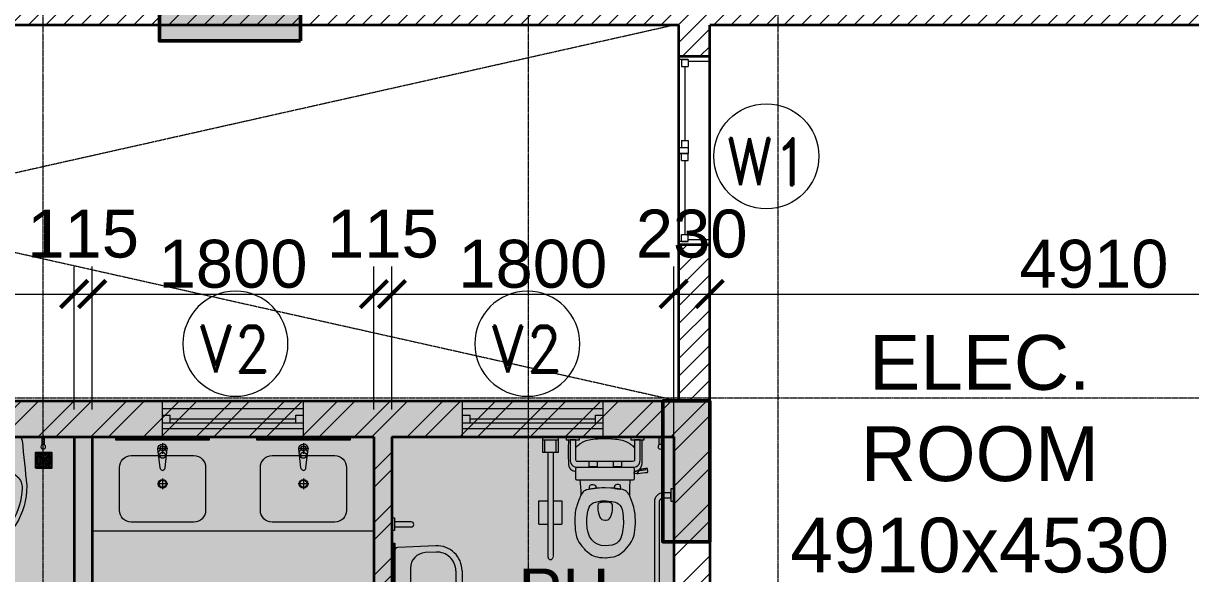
# Model space of a CAD drawing. Header units: millimetres. Extents: x 0 to 147381, y 0 to 170318.
# Drawn here: x 50550 to 58007, y 63914 to 67431 of the extents above; entities that cross this region are included whole.
import ezdxf
from ezdxf.enums import TextEntityAlignment as Align

# ---------------------------------------------------------------- set-up
doc = ezdxf.new("R2010")
doc.units = ezdxf.units.MM
for name, pattern in [('A3_001_TOILET_005$0$HIDDEN2', [4.7625, 3.175, -1.5875]), ('Center', [29.999999, 12, -6, 6, -6]), ('Grid Line', [22.225, 12.7, -3.175, 3.175, -3.175]), ('Hidden', [7.14375, 4.7625, -2.38125])]:
    doc.linetypes.add(name, pattern=pattern)
for name, color, linetype, lineweight, true_color in [('A-FIRE DOOR', 1, 'Continuous', 15, 0xf50000), ('ARCH RCC HATCH', 253, 'Center', 9, 0x9c9c9c), ('S-COLS_HATCH', 252, 'Continuous', 9, 0x8a8a8a)]:
    doc.layers.add(name, color=color, linetype=linetype, lineweight=lineweight, true_color=true_color)
for name, color, linetype, lineweight in [('A-GLAZ', 151, 'Continuous', 9), ('AR_CUTOUT', 200, 'Continuous', 9), ('AR_STR', 7, 'Continuous', 15), ('AR_WALL_HATCH', 23, 'Continuous', 5), ('Arch_Dim', 7, 'Continuous', 25), ('Arch_DW_No', 5, 'Continuous', 15), ('ARCH_WALL', 1, 'Continuous', 35), ('Arch_Window', 140, 'Continuous', 9), ('ele', 2, 'Continuous', 15), ('fixtures', 137, 'Continuous', 9), ('G-ANNO-TEXT', 231, 'Continuous', 25), ('S-GRID', 8, 'Continuous', 9), ('STR COL.', 1, 'Continuous', 50)]:
    doc.layers.add(name, color=color, linetype=linetype, lineweight=lineweight)
doc.styles.add('Arial_2', font='arial.ttf', dxfattribs={"height": 472.5})
doc.styles.add('DIM', font='arial.ttf')
doc.styles.add('DIM_100', font='romand.shx', dxfattribs={"width": 0.9})
doc.styles.add('SIZE', font='romans.shx', dxfattribs={"width": 0.75, "height": 200})
doc.dimstyles.new('DIM- 175', dxfattribs={"dimscale": 175, "dimtxt": 1.75, "dimasz": 1, "dimexe": 1, "dimexo": 1, "dimgap": 0.2, "dimtad": 1, "dimdec": 0, "dimrnd": 5, "dimzin": 0, "dimdsep": 46, "dimtxsty": 'DIM', "dimblk": 'ARCHTICK', "dimcen": 0, "dimdle": 1, "dimclrd": 3, "dimclre": 5, "dimclrt": 3, "dimadec": 0, "dimazin": 0, "dimtfac": 1, "dimtdec": 0, "dimtofl": 0, "dimtmove": 2, "dimatfit": 3, "dimfxl": 1, "dimtolj": 1, "dimtzin": 0, "dimlwd": 13, "dimlwe": 15, "dimarcsym": 0})

# ---------------------------------------------------------------- blocks, each defined once
blk = doc.blocks.new('A$C59E872DE')
at = {"layer": 'S-GRID', "linetype": 'Grid Line', "ltscale": 0.5}
for p, q in [((12980, 89720.3), (12980, -3251.5)), ((16080, 89720.3), (16080, -4357.6)), ((17675, 89720.3), (17675, -4357.6)), ((-6964.1, 20500), (94404.8, 20500))]:
    blk.add_line(p, q, dxfattribs=at)
blk = doc.blocks.new('A$C550D019D')
for p, q in [((-122.4, 448), (122.4, 448)), ((-122.4, 408), (122.4, 408)), ((-282.2, 280.6), (-270.9, 37.1)), ((-242.3, 282.4), (-239, 213.4)), ((239, 213.4), (242.3, 282.4)), ((270.9, 37.1), (282.2, 280.6)), ((-139.2, 118), (139.2, 118)), ((-250.9, 18), (250.9, 18))]:
    blk.add_line(p, q)
for points in [[(-25.3, 263), (25.3, 263)], [(0, 237.7), (0, 288.3)]]:
    blk.add_lwpolyline(points)
for points in [[(-300, 18), (300, 18), (300, 12), (-300, 12)], [(-300, 12), (300, 12), (300, 0), (-300, 0)]]:
    blk.add_lwpolyline(points, close=True)
blk.add_circle((0, 263), 25.3)
for centre, radius, start, end in [((-122.4, 288), 160, 90, 182.663), ((122.4, 288), 160, 357.337, 90), ((-122.4, 288), 120, 90, 182.663), ((122.4, 288), 120, 357.337, 90), ((-139.2, 218), 100, 182.663, 270), ((139.2, 218), 100, 270, 357.337), ((-250.9, 38), 20, 182.663, 270), ((250.9, 38), 20, 270, 357.337)]:
    blk.add_arc(centre, radius, start, end)
for points in [[(101.3, 201.3), (101.3, 201.3), (100.2, 220.4), (119.1, 233.5), (133.7, 233.5)], [(133.7, 233.5), (148.4, 233.5), (167.3, 220.4), (166.2, 201.3)], [(177, 249.3), (177, 249.3), (177, 255.6), (165.3, 255.6), (165.3, 249.3)], [(165.3, 249.3), (165.3, 249.3), (165.3, 249.3), (165.5, 125.2), (165.5, 125.2)], [(177, 81.3), (177, 81.3), (177, 81.3), (177, 249.3), (177, 249.3)], [(90.3, 85.9), (90.3, 85.9), (96.3, 109.7), (96.6, 123.4), (100, 158.8)], [(100, 158.8), (100, 158.8), (100, 158.8), (101.3, 201.3), (101.3, 201.3)], [(166.2, 201.3), (166.2, 201.3), (166.2, 201.3), (167.5, 158.8), (167.5, 158.8)], [(167.5, 158.8), (167.5, 158.8), (170.9, 123.4), (171.8, 109.7), (177.8, 85.9)], [(133.7, 38.9), (133.7, 38.9), (107.6, 39.3), (88.2, 58.3), (90.3, 85.9)], [(133.4, 124.4), (133.4, 124.4), (109.3, 124.4), (89.7, 104.5), (89.7, 80.4)], [(148.5, 116.7), (138.9, 120.7), (129.3, 120.7), (119.7, 116.7)], [(119.7, 116.7), (119.7, 116.7), (119.7, 116.7), (119.7, 97.5), (119.7, 97.5)], [(119.7, 97.5), (119.7, 97.5), (119.7, 97.5), (119.7, 80.2), (119.7, 80.2)], [(119.7, 80.2), (119.7, 80.2), (119.7, 72.1), (126.9, 66.1), (134.1, 66.1)], [(143.6, 123.2), (140.2, 124), (136.8, 124.4), (133.4, 124.4)], [(177.8, 85.9), (177.8, 85.9), (176.9, 56.3), (159.4, 38.6), (133.7, 38.9)], [(134.1, 66.1), (134.1, 66.1), (141.3, 66.1), (148.5, 72.1), (148.5, 80.2)], [(153.1, 119.7), (153.1, 119.7), (149.9, 121.1), (146.7, 122.3), (143.6, 123.2)], [(148.5, 80.2), (148.5, 80.2), (148.5, 80.2), (148.5, 116.7), (148.5, 116.7)], [(165.5, 125.2), (165.5, 125.2), (165.5, 118.8), (159.5, 115.7), (153.1, 119.7)], [(177, 80.4), (177, 80.4), (177, 80.7), (177, 81), (177, 81.3)]]:
    blk.add_open_spline(points, degree=3)
blk.add_open_spline([(89.7, 80.4), (89.7, 80.4), (89.7, 56.2), (109.3, 36.7), (133.4, 36.7), (133.4, 36.7), (157.5, 36.7), (177, 56.2), (177, 80.4)], degree=3, knots=[0.2, 0.2, 0.2, 0.2, 0.25, 0.3, 0.3, 0.3, 0.35, 0.4, 0.4, 0.4, 0.4])
blk = doc.blocks.new('A$C1970738E')
for points in [[(-39.6, 0), (39.6, 0), (39.6, -17.6), (-39.6, -17.6)], [(560.4, 0), (639.6, 0), (639.6, -17.6), (560.4, -17.6)]]:
    blk.add_lwpolyline(points, close=True)
blk.add_lwpolyline([(-17.8, -17.6), (15.2, -17.6), (15.2, -65.3, 0.414214), (40.2, -90.3), (557.2, -90.3, 0.414214), (582.2, -65.3), (582.2, -17.6), (615.2, -17.6), (615.2, -65.3, -0.414214), (557.2, -123.4), (40.2, -123.4, -0.414214), (-17.8, -65.3)], format="xyb", close=True)
blk = doc.blocks.new('df')
at = {"layer": 'fixtures'}
for p, q in [((221401.8, 2457.6), (221365.5, 2457.6)), ((221365.5, 2457.6), (221365.5, 2405.6)), ((221365.5, 2405.6), (221401.8, 2405.6)), ((221365.5, 2405.6), (221365.5, 2405.6)), ((221401.8, 2405.6), (221401.8, 2457.6)), ((221401.8, 2303), (221365.5, 2303)), ((221365.5, 2303), (221365.5, 2251)), ((221365.5, 2251), (221401.8, 2251)), ((221365.5, 2251), (221365.5, 2251)), ((221401.8, 2251), (221401.8, 2303))]:
    blk.add_line(p, q, dxfattribs=at)
for points in [[(221209.2, 2518), (221209.2, 2518), (221209.2, 2604.4), (221209.2, 2604.4)], [(221209.2, 2604.4), (221209.2, 2604.4), (221209.2, 2604.4), (221227, 2604.1), (221227, 2604.1)], [(221226.2, 2587.3), (221232.5, 2589.4), (221240, 2590), (221247.8, 2590.1)], [(221227, 2604.1), (221227, 2604.1), (221227.9, 2604.1), (221228.4, 2603.8), (221228.4, 2602.7)], [(221228.4, 2602.7), (221228.4, 2602.7), (221228.4, 2602.7), (221228.7, 2579.3), (221228.7, 2579.3)], [(221228.7, 2543.1), (221228.7, 2543.1), (221228.7, 2543.1), (221228.4, 2519.8), (221228.4, 2519.8)], [(221228.7, 2579.3), (221228.7, 2579.3), (221228.7, 2579.3), (221228.7, 2543.1), (221228.7, 2543.1)], [(221228.7, 2543.1), (221228.7, 2543.1), (221228.7, 2543.1), (221228.7, 2579), (221228.7, 2579)], [(221354.6, 2543.1), (221354.6, 2543.1), (221354.6, 2543.1), (221228.7, 2543.1), (221228.7, 2543.1)], [(221247.8, 2590.1), (221247.8, 2590.1), (221287.7, 2593), (221327.5, 2591.4), (221367.3, 2590.1)], [(221277, 2541.8), (221267.9, 2533.9), (221259.7, 2524.8), (221252.8, 2514.7)], [(221367.4, 2530.4), (221367.4, 2530.4), (221367.4, 2537.9), (221361.5, 2543.1), (221354.6, 2543.1)], [(221367.3, 2590.1), (221367.3, 2590.1), (221399.5, 2590.7), (221423.6, 2577), (221431.7, 2542.3)], [(221412.5, 2541.7), (221412.5, 2541.7), (221407, 2541.7), (221402.5, 2537.2), (221402.5, 2531.7)], [(221477.1, 2541.7), (221477.1, 2541.7), (221412.5, 2541.7), (221412.5, 2541.7)], [(221487.1, 2531.7), (221487.1, 2531.7), (221487.1, 2537.2), (221482.6, 2541.7), (221477.1, 2541.7)], [(221598.4, 2517.9), (221598.4, 2517.9), (221648.8, 2538.7), (221701.8, 2550.2), (221760.5, 2548.9)], [(221598.4, 2517.9), (221598.4, 2517.9), (221648.8, 2538.7), (221701.8, 2550.2), (221760.5, 2548.9)], [(221760.5, 2548.9), (221760.5, 2548.9), (221830.3, 2547.4), (221881.5, 2527.9), (221921.7, 2492.4)], [(221760.5, 2548.9), (221760.5, 2548.9), (221830.3, 2547.4), (221881.5, 2527.9), (221921.7, 2492.4)], [(221226.9, 2518.3), (221226.9, 2518.3), (221226.9, 2518.3), (221209.2, 2518), (221209.2, 2518)], [(221228.4, 2519.8), (221228.4, 2519.8), (221228.4, 2518.8), (221227.6, 2518.3), (221226.9, 2518.3)], [(221367.4, 2458.4), (221367.4, 2458.4), (221367.4, 2530.4), (221367.4, 2530.4)], [(221402.5, 2531.7), (221402.5, 2531.7), (221402.5, 2531.7), (221402.5, 2180.4), (221402.5, 2180.4)], [(221403.3, 2530.9), (221403.3, 2530.9), (221403.3, 2530.9), (221403.3, 2458.4), (221403.3, 2458.4)], [(221487.1, 2180.4), (221487.1, 2180.4), (221487.1, 2180.4), (221487.1, 2531.7), (221487.1, 2531.7)], [(221487.5, 2517.7), (221522.1, 2512.5), (221548.6, 2510.2), (221586.4, 2511.5)], [(221544.4, 2456.8), (221544.4, 2456.8), (221545.8, 2473.5), (221557, 2494), (221568.9, 2502.1)], [(221544.4, 2456.8), (221544.4, 2456.8), (221545.8, 2473.5), (221557, 2494), (221568.9, 2502.1)], [(221568.9, 2502.1), (221568.9, 2502.1), (221578.1, 2508.3), (221588, 2513.6), (221598.4, 2517.9)], [(221568.9, 2502.1), (221568.9, 2502.1), (221578.1, 2508.3), (221588, 2513.6), (221598.4, 2517.9)], [(221905.8, 2355.7), (221905.8, 2427), (221853.1, 2472.3), (221758.4, 2472.8)], [(221905.8, 2355.7), (221905.8, 2427), (221853.1, 2472.3), (221758.4, 2472.8)], [(221367.4, 2180.4), (221367.4, 2180.4), (221367.4, 2180.4), (221367.4, 2458.4), (221367.4, 2458.4)], [(221534, 2455.4), (221534, 2455.4), (221522.3, 2455.4), (221512.8, 2446.2), (221512.8, 2435)], [(221534, 2455.4), (221534, 2455.4), (221522.3, 2455.4), (221512.8, 2446.2), (221512.8, 2435)], [(221512.8, 2435), (221512.8, 2435), (221512.8, 2423.7), (221522.3, 2414.6), (221534, 2414.6)], [(221512.8, 2435), (221512.8, 2435), (221512.8, 2423.7), (221522.3, 2414.6), (221534, 2414.6)], [(221543.6, 2453.1), (221540.6, 2454.6), (221537.3, 2455.4), (221534, 2455.4)], [(221543.6, 2453.1), (221540.6, 2454.6), (221537.3, 2455.4), (221534, 2455.4)], [(221534, 2414.6), (221534, 2414.6), (221535.6, 2414.6), (221537.2, 2414.8), (221538.7, 2415.1)], [(221534, 2414.6), (221534, 2414.6), (221535.6, 2414.6), (221537.2, 2414.8), (221538.7, 2415.1)], [(221535.7, 2355.7), (221535.7, 2418.9), (221542.1, 2431), (221544.4, 2456.8)], [(221535.7, 2355.7), (221535.7, 2418.9), (221542.1, 2431), (221544.4, 2456.8)], [(221538.7, 2415.1), (221538.7, 2415.1), (221538.7, 2415.1), (221543.6, 2453.1), (221543.6, 2453.1)], [(221626, 2355.3), (221626, 2365.9), (221627.1, 2376.6), (221629.3, 2386.7)], [(221629.3, 2386.7), (221629.3, 2386.7), (221631.3, 2396.2), (221639.4, 2400.7), (221647.5, 2401.5)], [(221647.5, 2401.5), (221647.5, 2401.5), (221669.2, 2403.5), (221690, 2400.6), (221709.4, 2394.2)], [(221544.4, 2254.6), (221544.4, 2254.6), (221542.1, 2280.4), (221535.7, 2292.5), (221535.7, 2355.7)], [(221544.4, 2254.6), (221544.4, 2254.6), (221542.1, 2280.4), (221535.7, 2292.5), (221535.7, 2355.7)], [(221629.3, 2323.8), (221629.3, 2323.8), (221627.1, 2334), (221626, 2344.7), (221626, 2355.3)], [(221647.5, 2309.1), (221647.5, 2309.1), (221639.4, 2309.9), (221631.3, 2314.4), (221629.3, 2323.8)], [(221709.4, 2316.4), (221709.4, 2316.4), (221690, 2310), (221669.2, 2307.1), (221647.5, 2309.1)], [(221758.4, 2238.6), (221758.4, 2238.6), (221853.1, 2239.1), (221905.8, 2284.3), (221905.8, 2355.7)], [(221758.4, 2238.6), (221758.4, 2238.6), (221853.1, 2239.1), (221905.8, 2284.3), (221905.8, 2355.7)], [(221512.8, 2276.4), (221512.8, 2276.4), (221512.8, 2287.6), (221522.3, 2296.8), (221534, 2296.8)], [(221512.8, 2276.4), (221512.8, 2276.4), (221512.8, 2287.6), (221522.3, 2296.8), (221534, 2296.8)], [(221534, 2256), (221534, 2256), (221522.3, 2256), (221512.8, 2265.1), (221512.8, 2276.4)], [(221534, 2256), (221534, 2256), (221522.3, 2256), (221512.8, 2265.1), (221512.8, 2276.4)], [(221534, 2296.8), (221534, 2296.8), (221535.6, 2296.8), (221537.2, 2296.6), (221538.7, 2296.2)], [(221534, 2296.8), (221534, 2296.8), (221535.6, 2296.8), (221537.2, 2296.6), (221538.7, 2296.2)], [(221543.6, 2258.3), (221540.6, 2256.8), (221537.3, 2256), (221534, 2256)], [(221543.6, 2258.3), (221540.6, 2256.8), (221537.3, 2256), (221534, 2256)], [(221538.7, 2296.2), (221538.7, 2296.2), (221538.7, 2296.2), (221543.6, 2258.3), (221543.6, 2258.3)], [(221568.9, 2209.3), (221568.9, 2209.3), (221557, 2217.4), (221545.8, 2237.9), (221544.4, 2254.6)], [(221568.9, 2209.3), (221568.9, 2209.3), (221557, 2217.4), (221545.8, 2237.9), (221544.4, 2254.6)], [(221209.2, 2105.8), (221209.2, 2105.8), (221209.2, 2192.3), (221209.2, 2192.3)], [(221209.2, 2192.3), (221209.2, 2192.3), (221209.2, 2192.3), (221227, 2192), (221227, 2192)], [(221227, 2192), (221227, 2192), (221227.9, 2191.9), (221228.4, 2191.6), (221228.4, 2190.5)], [(221228.4, 2190.5), (221228.4, 2190.5), (221228.4, 2190.5), (221228.7, 2167.1), (221228.7, 2167.1)], [(221228.7, 2131.8), (221228.7, 2131.8), (221228.7, 2131.8), (221228.7, 2167.6), (221228.7, 2167.6)], [(221228.7, 2167.1), (221228.7, 2167.1), (221228.7, 2167.1), (221228.7, 2131), (221228.7, 2131)], [(221252.8, 2198.4), (221252.8, 2198.4), (221260.1, 2186.5), (221268.8, 2176.3), (221278.6, 2167.8)], [(221432.5, 2170.4), (221425.3, 2133), (221400.6, 2118.3), (221367.3, 2118.9)], [(221402.5, 2180.4), (221402.5, 2180.4), (221402.5, 2174.9), (221407, 2170.4), (221412.5, 2170.4)], [(221412.5, 2170.4), (221412.5, 2170.4), (221412.5, 2170.4), (221477.1, 2170.4), (221477.1, 2170.4)], [(221417.3, 2137.4), (221417.3, 2137.4), (221424.7, 2144.4), (221428.8, 2155.6), (221431.5, 2168.4)], [(221439, 2173.5), (221439, 2173.5), (221443.3, 2153.2), (221443.3, 2153.2)], [(221477.1, 2170.4), (221477.1, 2170.4), (221482.6, 2170.4), (221487.1, 2174.9), (221487.1, 2180.4)], [(221591, 2196.8), (221551.8, 2200), (221529.4, 2198), (221487.2, 2194.7)], [(221598.4, 2193.5), (221598.4, 2193.5), (221588, 2197.7), (221578.1, 2203), (221568.9, 2209.3)], [(221598.4, 2193.5), (221598.4, 2193.5), (221588, 2197.7), (221578.1, 2203), (221568.9, 2209.3)], [(221760.5, 2162.4), (221760.5, 2162.4), (221701.8, 2161.1), (221648.8, 2172.7), (221598.4, 2193.5)], [(221760.5, 2162.4), (221760.5, 2162.4), (221701.8, 2161.1), (221648.8, 2172.7), (221598.4, 2193.5)], [(221921.7, 2219), (221921.7, 2219), (221881.5, 2183.5), (221830.3, 2164), (221760.5, 2162.4)], [(221921.7, 2219), (221921.7, 2219), (221881.5, 2183.5), (221830.3, 2164), (221760.5, 2162.4)], [(221226.9, 2106.1), (221226.9, 2106.1), (221226.9, 2106.1), (221209.2, 2105.8), (221209.2, 2105.8)], [(221247.8, 2118.9), (221247.8, 2118.9), (221240, 2119), (221232.6, 2119.4), (221226.5, 2121.1)], [(221228.4, 2107.7), (221228.4, 2107.7), (221228.4, 2106.7), (221227.6, 2106.1), (221226.9, 2106.1)], [(221228.7, 2131), (221228.7, 2131), (221228.7, 2131), (221228.4, 2107.7), (221228.4, 2107.7)], [(221354.1, 2131.8), (221354.1, 2131.8), (221354.1, 2131.8), (221228.7, 2131.8), (221228.7, 2131.8)], [(221367.3, 2118.9), (221367.3, 2118.9), (221327.5, 2119), (221287.7, 2117.5), (221247.8, 2118.9)], [(221410.9, 2084.9), (221410.9, 2084.9), (221410.9, 2084.9), (221417.3, 2137.4), (221417.3, 2137.4)], [(221423, 2128.5), (221423, 2128.5), (221423, 2128.5), (221418.2, 2093.7), (221418.2, 2093.7)], [(221441.7, 2148.2), (221430.9, 2145.2), (221424.5, 2138.7), (221423, 2128.5)], [(221444, 2147.2), (221444, 2147.2), (221444, 2147.2), (221435.8, 2082.3), (221435.8, 2082.3)], [(221443.3, 2153.2), (221443.3, 2153.2), (221443.3, 2153.2), (221444, 2147.2), (221444, 2147.2)], [(221435.8, 2082.3), (221435.8, 2082.3), (221435.8, 2082.3), (221410.9, 2084.9), (221410.9, 2084.9)]]:
    blk.add_open_spline(points, degree=3, dxfattribs=at)
for points, knots in [([(221228.7, 2579), (221228.7, 2579), (221228.7, 2579), (221354.1, 2579), (221354.1, 2579), (221354.1, 2579), (221381.7, 2579), (221403.3, 2558.3), (221403.3, 2530.9)], [0.2857143, 0.2857143, 0.2857143, 0.2857143, 0.3214286, 0.3571429, 0.3571429, 0.3571429, 0.3928571, 0.4285714, 0.4285714, 0.4285714, 0.4285714]), ([(221252.8, 2514.7), (221252.8, 2514.7), (221229.1, 2480.5), (221220.6, 2427.6), (221220.6, 2356.5), (221220.6, 2356.5), (221220.6, 2285.4), (221230.9, 2233.7), (221252.8, 2198.4)], [0.25, 0.25, 0.25, 0.25, 0.375, 0.5, 0.5, 0.5, 0.625, 0.75, 0.75, 0.75, 0.75]), ([(221758.4, 2472.8), (221758.4, 2472.8), (221654.4, 2473.4), (221618.3, 2427), (221618.3, 2355.7), (221618.3, 2355.7), (221618.3, 2284.3), (221654.4, 2237.9), (221758.4, 2238.6)], [0.25, 0.25, 0.25, 0.25, 0.375, 0.5, 0.5, 0.5, 0.625, 0.75, 0.75, 0.75, 0.75]), ([(221758.4, 2472.8), (221758.4, 2472.8), (221654.4, 2473.4), (221618.3, 2427), (221618.3, 2355.7), (221618.3, 2355.7), (221618.3, 2284.3), (221654.4, 2237.9), (221758.4, 2238.6)], [0.25, 0.25, 0.25, 0.25, 0.375, 0.5, 0.5, 0.5, 0.625, 0.75, 0.75, 0.75, 0.75]), ([(221921.7, 2492.4), (221921.7, 2492.4), (221957, 2461.2), (221981.7, 2410), (221981.7, 2355.7), (221981.7, 2355.7), (221981.7, 2301.3), (221957, 2250.2), (221921.7, 2219)], [0.4166667, 0.4166667, 0.4166667, 0.4166667, 0.4583333, 0.5, 0.5, 0.5, 0.5416667, 0.5833333, 0.5833333, 0.5833333, 0.5833333]), ([(221921.7, 2492.4), (221921.7, 2492.4), (221957, 2461.2), (221981.7, 2410), (221981.7, 2355.7), (221981.7, 2355.7), (221981.7, 2301.3), (221957, 2250.2), (221921.7, 2219)], [0.4166667, 0.4166667, 0.4166667, 0.4166667, 0.4583333, 0.5, 0.5, 0.5, 0.5416667, 0.5833333, 0.5833333, 0.5833333, 0.5833333]), ([(221403.3, 2458.4), (221403.3, 2458.4), (221403.3, 2458.4), (221403.3, 2179.9), (221403.3, 2179.9), (221403.3, 2179.9), (221403.3, 2152.4), (221381.6, 2131.8), (221354.1, 2131.8)], [0.5, 0.5, 0.5, 0.5, 0.5357143, 0.5714286, 0.5714286, 0.5714286, 0.6071429, 0.6428571, 0.6428571, 0.6428571, 0.6428571]), ([(221709.4, 2394.2), (221709.4, 2394.2), (221730.6, 2387.2), (221741.3, 2374), (221741.3, 2355.3), (221741.3, 2355.3), (221741.3, 2336.6), (221730.6, 2323.4), (221709.4, 2316.4)], [0.375, 0.375, 0.375, 0.375, 0.4375, 0.5, 0.5, 0.5, 0.5625, 0.625, 0.625, 0.625, 0.625]), ([(221228.7, 2167.6), (221228.7, 2167.6), (221228.7, 2167.6), (221354.6, 2167.6), (221354.6, 2167.6), (221354.6, 2167.6), (221361.5, 2167.6), (221367.4, 2172.9), (221367.4, 2180.4)], [0.7857143, 0.7857143, 0.7857143, 0.7857143, 0.8214286, 0.8571429, 0.8571429, 0.8571429, 0.8928571, 0.9285714, 0.9285714, 0.9285714, 0.9285714])]:
    blk.add_open_spline(points, degree=3, knots=knots, dxfattribs=at)
blk = doc.blocks.new('A3_001_TOILET_005$0$Swing bar')
at = {"linetype": 'A3_001_TOILET_005$0$HIDDEN2'}
for p, q in [((-558.9, 75), (-408.9, 75)), ((-558.9, 75), (-558.9, 16.5)), ((-408.9, 75), (-408.9, 16.5)), ((-100.4, 16.5), (-767.4, 16.5)), ((-100.4, -16.5), (-767.4, -16.5)), ((-558.9, -16.5), (-558.9, -75)), ((-408.9, -16.5), (-408.9, -75)), ((-558.9, -75), (-408.9, -75))]:
    blk.add_line(p, q, dxfattribs=at)
for p, q in [((-100.4, 49.5), (0, 49.5)), ((-100.4, -49.5), (-100.4, 49.5)), ((-100.4, 35.3), (-20.1, 35.3)), ((-20.1, 49.5), (-20.1, -49.5)), ((-20.1, 35.3), (-20.1, -34.3)), ((0, 49.5), (0, -49.5)), ((-20.1, -34.3), (-100.4, -34.3)), ((0, -49.5), (-100.4, -49.5))]:
    blk.add_line(p, q)
blk.add_arc((-767.4, 0), 16.5, 90, 270, dxfattribs=at)
blk = doc.blocks.new('A$C4E2A6B7F')
for p, q in [((-7.5, 0), (7.5, 0)), ((7.5, -50.6), (7.5, 0)), ((-7.5, -50.6), (-7.5, 0))]:
    blk.add_line(p, q)
blk.add_circle((0, -63.6), 15)
blk = doc.blocks.new('A$C714560F3')
at = {"layer": 'fixtures', "elevation": 0}
blk.add_lwpolyline([(-123.4, 15.2), (-17.6, 15.2), (-17.6, -17.8), (-123.4, -17.8, -1)], format="xyb", close=True, dxfattribs=at)
at = {"layer": 'fixtures'}
blk.add_lwpolyline([(0, 39.6), (-17.6, 39.6), (-17.6, -39.6), (0, -39.6)], close=True, dxfattribs=at)
blk = doc.blocks.new('WC-WH')
h = blk.add_hatch()
h.set_pattern_fill('HONEY', color=256, scale=50, angle=180, style=0)
h.set_pattern_definition([(180, (-75, -75), (-9.375, -5.41266), [6.25, -12.5]), (300, (-75, -75), (9.375, -5.41266), [6.25, -12.5]), (240, (-75, -75), (-3e-15, -10.82532), [-12.5, 6.25])])
h.paths.add_polyline_path([(106.7, -303, 1), (193.3, -303, 1)])
for p, q in [((19, 352), (76.2, 352)), ((57.1, 342.4), (19, 342.4)), ((57.1, 332.9), (57.1, 342.4)), ((76.2, 332.9), (57.1, 332.9)), ((76.2, 352), (76.2, 332.9)), ((57.1, 228.1), (19, 228.1)), ((57.1, 237.7), (57.1, 228.1)), ((76.2, 237.7), (57.1, 237.7)), ((76.2, 218.6), (76.2, 237.7)), ((19, 218.6), (76.2, 218.6)), ((50.6, -292.5), (0, -292.5)), ((0, -307.5), (0, -292.5)), ((50.6, -307.5), (0, -307.5))]:
    blk.add_line(p, q)
at = {"lineweight": 25}
for p, q in [((200, -353), (100, -253)), ((100, -353), (200, -253))]:
    blk.add_line(p, q, dxfattribs=at)
for points in [[(19, 209.1), (0, 209.1), (0, 361.5), (19, 361.5)], [(97, 237.7), (97, 332.9), (36.4, 332.9), (36.4, 237.7)]]:
    blk.add_lwpolyline(points, close=True)
for points in [[(315, 195), (22.4, 164.8, 0.384412), (0, 139.9), (0, -140, 0.383904), (22.4, -164.9, 0.001434), (313.7, -194.9, 0.140641), (560.2, -125.2, 0.259738), (630, 0, 0.259738), (560.2, 125.2, 0.139471)], [(225, 64.9), (225, -64.9, 0.422961), (328, -164.8, 0.13189), (544.4, -99.7, 0.259738), (600, 0, 0.259738), (544.4, 99.7, 0.13189), (328, 164.8, 0.422961)]]:
    blk.add_lwpolyline(points, format="xyb", close=True)
blk.add_lwpolyline([(200, -253), (100, -253), (100, -353), (200, -353)], close=True, dxfattribs=at)
for centre, radius in [((63.6, -300), 15), ((150, -303), 50), ((150, -303), 43.3)]:
    blk.add_circle(centre, radius)
blk.add_arc((316.2, -170), 25, 264.2811, 270.16002)
blk = doc.blocks.new('A$C1EE8668A')
at = {"ltscale": 0.09}
h = blk.add_hatch(dxfattribs=at)
h.set_pattern_fill('ANSI31', color=9, scale=25, angle=315, style=0)
h.set_pattern_definition([(360, (68527.483, 50312.197), (1e-15, 3.125), [])])
h.paths.add_polyline_path([(300, -20), (300, 0), (-300, 0), (-300, -20)])
at = {"linetype": 'Continuous'}
for p, q in [((0, 246.5), (0, 313.5)), ((-33.5, 280), (33.5, 280)), ((0, 20.9), (0, 88)), ((-33.5, 54.4), (33.5, 54.4))]:
    blk.add_line(p, q, dxfattribs=at)
blk.add_lwpolyline([(-200, 525), (200, 525, -0.414214), (275, 450), (275, 175, -0.414214), (200, 100), (-200, 100, -0.414214), (-275, 175), (-275, 450, -0.414214)], format="xyb", close=True, dxfattribs=at)
for points in [[(0, 194.4, 0.344513), (-16, 178.4), (-30.2, 55.7, 0.413837), (0, 26.2, 174.780094)], [(0, 194.4, -0.344513), (16, 178.4), (30.2, 55.7, -0.413837), (0, 26.2, -174.780094)]]:
    blk.add_lwpolyline(points, format="xyb", dxfattribs=at)
blk.add_lwpolyline([(300, -20), (300, 0), (-300, 0), (-300, -20)], close=True, dxfattribs=at)
for centre, radius in [((0, 280), 28), ((0, 280), 22.5), ((0, 98.2), 19), ((0, 54.4), 16.8)]:
    blk.add_circle(centre, radius, dxfattribs=at)
for centre, start, end in [((-0.3, 83.1), 184.25707, 270.7253), ((0.3, 83.1), 269.2747, 355.74293)]:
    blk.add_arc(centre, 27, start, end, dxfattribs=at)
blk = doc.blocks.new('A$C4D5E1DB4')
at = {"layer": 'AR_WALL_HATCH', "ltscale": 500}
h = blk.add_hatch(dxfattribs=at)
h.set_pattern_fill('ANSI31', color=256, scale=25)
h.paths.add_polyline_path([(-5750, 1390), (-5750, 1690), (-4950, 1690), (-4950, 1390), (-5750, 1390)], flags=16)
h.paths.add_polyline_path([(-9960, -210.5), (-10160, -210.5), (-10160, -1210), (-9960, -1210)])
h.paths.add_polyline_path([(-10160, 989.5), (-9960, 989.5), (-9960, 1190), (-5050, 1190), (-5050, -1810.5), (-6077.6, -1810.5), (-6077.6, -2010.5), (-4850, -2010.5), (-4850, 1390), (-4950, 1390), (-4950, 1690), (-5750, 1690), (-5750, 1390), (-5820, 1390), (-5820, 2590), (-4850, 2590), (-4850, 2790), (-5820, 2790), (-5820, 3990), (-4850, 3990), (-4850, 4190), (-5681.5, 4190), (-6050, 4190), (-6050, 1390), (-22030.5, 1390), (-22030.5, 1190), (-10160, 1190)])
h = blk.add_hatch(dxfattribs=at)
h.set_pattern_fill('ANSI32', color=256, scale=25)
h.paths.add_polyline_path([(-20850.5, -2427), (-20850.5, -1440), (-16250, -1440), (-16250, -4440.5), (-13220, -4440.5), (-13220, -4210.5), (-16020, -4210.5), (-16020, -1440), (-12105, -1440), (-12105, -4240.5), (-12220, -4240.5), (-12220, -4440.5), (-11905, -4440.5), (-11905, -4301.7), (-11390, -4301.7), (-11390, -4101.7), (-11990, -4101.7), (-11990, -1440), (-10190, -1440), (-10190, -4440.5), (-9960, -4440.5), (-9960, -3540.5), (-5080, -3540.5), (-5080, -4440.5), (-4850, -4440.5), (-4850, -3310.5), (-9960, -3310.5), (-9960, -1210), (-21080.5, -1210), (-21080.5, -2427)])
at = {"layer": 'A-GLAZ'}
for p, q in [((-13455, -1440.7), (-13455, -1210)), ((-12555, -1261.4), (-13455, -1261.4)), ((-12555, -1440.7), (-12555, -1210)), ((-11540, -1440.7), (-11540, -1210)), ((-10640, -1261.4), (-11540, -1261.4)), ((-10640, -1440.7), (-10640, -1210)), ((-13455, -1300.9), (-13406.1, -1300.9)), ((-13406.1, -1349.8), (-13406.1, -1300.9)), ((-13406.1, -1325.3), (-12603.9, -1325.3)), ((-12603.9, -1349.8), (-12603.9, -1300.9)), ((-12603.9, -1300.9), (-12555, -1300.9)), ((-11540, -1300.9), (-11491.1, -1300.9)), ((-11491.1, -1349.8), (-11491.1, -1300.9)), ((-11491.1, -1325.3), (-10688.9, -1325.3)), ((-10688.9, -1349.8), (-10688.9, -1300.9)), ((-10688.9, -1300.9), (-10640, -1300.9)), ((-13455, -1349.8), (-12555, -1349.8)), ((-12555, -1389.2), (-13455, -1389.2)), ((-11540, -1349.8), (-10640, -1349.8)), ((-10640, -1389.2), (-11540, -1389.2))]:
    blk.add_line(p, q, dxfattribs=at)
at = {"layer": 'AR_CUTOUT', "linetype": 'Hidden'}
for p, q in [((-20880.5, 1190), (-10160, -1210)), ((-10190, 1190), (-20880.5, -1210))]:
    blk.add_line(p, q, dxfattribs=at)
at = {"layer": 'ARCH_WALL'}
for p, q in [((-10160, 1190), (-22030.5, 1190)), ((-10160, 1190), (-10160, -1210)), ((-9960, -1210), (-9960, 1190)), ((-5050, 1190), (-9960, 1190)), ((-21080.5, -1210), (-9960, -1210)), ((-9960, -1210), (-9960, -3310.5)), ((-16020, -1440), (-12105, -1440)), ((-14020, -1440), (-14020, -2990)), ((-13905, -1440), (-13905, -2990)), ((-12105, -1440), (-12105, -4240.5)), ((-11990, -1440), (-10190, -1440)), ((-11990, -1440), (-11990, -4101.7)), ((-10190, -1440), (-10190, -4440.5))]:
    blk.add_line(p, q, dxfattribs=at)
at = {"layer": 'fixtures'}
blk.add_lwpolyline([(-13905, -2040), (-12105, -2040)], dxfattribs=at)
at = {"layer": 'ele', "xscale": -1}
blk.add_blockref('A$C714560F3', (-11990, -1998.2), dxfattribs=at)
at = {"layer": 'fixtures', "xscale": -1}
for name, p, rotation in [('WC-WH', (-14517.5, -1440), 90), ('df', (-8272.4, 219769.2), 90), ('A$C1970738E', (-10190, -2412.2), 270)]:
    blk.add_blockref(name, p, dxfattribs=dict(at, rotation=rotation))
at = {"layer": 'fixtures'}
for name, p, rotation in [('A$C1EE8668A', (-13455, -1460), 180), ('A$C1EE8668A', (-12555, -1460), 180), ('A3_001_TOILET_005$0$Swing bar', (-10977, -1440), 90), ('A$C550D019D', (-11990, -2418.7), 270)]:
    blk.add_blockref(name, p, dxfattribs=dict(at, rotation=rotation))
at = {"layer": 'fixtures', "xscale": -1}
blk.add_blockref('A$C4E2A6B7F', (-10274.7, -1440), dxfattribs=at)
blk = doc.blocks.new('DW')
at = {"color": 9}
blk.add_circle((0, 0), 671, dxfattribs=at)
at = {"style": 'SIZE', "width": 0.8}
blk.add_attdef('W7', text='', height=500, dxfattribs=at).set_placement((5, -289), align=Align.CENTER)
blk = doc.blocks.new('A$C38A24FCE')
at = {"layer": 'S-COLS_HATCH'}
for points in [[(-72065, 21155), (-72065, 21455), (-72965, 21455), (-72965, 21155)], [(-69450, 17955), (-69750, 17955), (-69750, 18855), (-69450, 18855)]]:
    blk.add_hatch(color=256, dxfattribs=at).paths.add_polyline_path(points)
at = {"layer": 'STR COL.'}
for points in [[(-72065, 21155), (-72065, 21455), (-72965, 21455), (-72965, 21155)], [(-69450, 18855), (-69450, 17955), (-69750, 17955), (-69750, 18855)]]:
    blk.add_lwpolyline(points, close=True, dxfattribs=at)
blk = doc.blocks.new('_ArchTick')
at = {"color": 0, "linetype": 'ByBlock', "const_width": 0.15}
blk.add_lwpolyline([(-0.5, -0.5), (0.5, 0.5)], dxfattribs=at)
blk = doc.blocks.new('*D596')
at = {"layer": 'Arch_Dim', "color": 5, "lineweight": 15, "transparency": 16777216}
for p, q in [((48874.7, 64228.5), (48874.7, 65876.1)), ((50874.7, 64963), (50874.7, 65876.1))]:
    blk.add_line(p, q, dxfattribs=at)
at = {"layer": 'Arch_Dim', "color": 3, "lineweight": 13, "transparency": 16777216}
blk.add_line((48699.7, 65701.1), (51049.7, 65701.1), dxfattribs=at)
at = {"layer": 'Defpoints', "color": 0, "linetype": 'Continuous', "transparency": 16777216}
for p in [(50874.7, 65701.1), (50874.7, 64788), (48874.7, 64053.5)]:
    blk.add_point(p, dxfattribs=at)
at = {"layer": 'Arch_Dim', "color": 3, "linetype": 'Continuous', "lineweight": 13, "transparency": 16777216, "xscale": 175, "yscale": 175, "zscale": 175, "rotation": 180}
blk.add_blockref('_ArchTick', (48874.7, 65701.1), dxfattribs=at)
at = {"layer": 'Arch_Dim', "color": 3, "linetype": 'Continuous', "lineweight": 13, "transparency": 16777216, "xscale": 175, "yscale": 175, "zscale": 175}
blk.add_blockref('_ArchTick', (50874.7, 65701.1), dxfattribs=at)
at = {"layer": 'Arch_Dim', "color": 3, "linetype": 'Continuous', "transparency": 16777216, "insert": (49874.7, 65892.5), "char_height": 306.25, "attachment_point": 5, "style": 'DIM'}
blk.add_mtext('\\A1;2000', dxfattribs=at)
blk = doc.blocks.new('*D597')
at = {"layer": 'Arch_Dim', "color": 5, "lineweight": 15, "transparency": 16777216}
for p, q in [((50874.7, 64963), (50874.7, 65876.1)), ((50989.7, 64963), (50989.7, 65876.1))]:
    blk.add_line(p, q, dxfattribs=at)
at = {"layer": 'Arch_Dim', "color": 3, "lineweight": 13, "transparency": 16777216}
blk.add_line((50699.7, 65701.1), (51164.7, 65701.1), dxfattribs=at)
at = {"layer": 'Defpoints', "color": 0, "linetype": 'Continuous', "transparency": 16777216}
for p in [(50989.7, 65701.1), (50874.7, 64788), (50989.7, 64788)]:
    blk.add_point(p, dxfattribs=at)
at = {"layer": 'Arch_Dim', "color": 3, "linetype": 'Continuous', "lineweight": 13, "transparency": 16777216, "xscale": 175, "yscale": 175, "zscale": 175, "rotation": 180}
blk.add_blockref('_ArchTick', (50874.7, 65701.1), dxfattribs=at)
at = {"layer": 'Arch_Dim', "color": 3, "linetype": 'Continuous', "lineweight": 13, "transparency": 16777216, "xscale": 175, "yscale": 175, "zscale": 175}
blk.add_blockref('_ArchTick', (50989.7, 65701.1), dxfattribs=at)
at = {"layer": 'Arch_Dim', "color": 3, "linetype": 'Continuous', "transparency": 16777216, "insert": (50932.2, 66085), "char_height": 306.25, "attachment_point": 5, "style": 'DIM'}
blk.add_mtext('\\A1;115', dxfattribs=at)
blk = doc.blocks.new('*D598')
at = {"layer": 'Arch_Dim', "color": 5, "lineweight": 15, "transparency": 16777216}
for p, q in [((50989.7, 64963), (50989.7, 65876.1)), ((52789.7, 64963), (52789.7, 65876.1))]:
    blk.add_line(p, q, dxfattribs=at)
at = {"layer": 'Arch_Dim', "color": 3, "lineweight": 13, "transparency": 16777216}
blk.add_line((50814.7, 65701.1), (52964.7, 65701.1), dxfattribs=at)
at = {"layer": 'Defpoints', "color": 0, "linetype": 'Continuous', "transparency": 16777216}
for p in [(52789.7, 65701.1), (50989.7, 64788), (52789.7, 64788)]:
    blk.add_point(p, dxfattribs=at)
at = {"layer": 'Arch_Dim', "color": 3, "linetype": 'Continuous', "lineweight": 13, "transparency": 16777216, "xscale": 175, "yscale": 175, "zscale": 175, "rotation": 180}
blk.add_blockref('_ArchTick', (50989.7, 65701.1), dxfattribs=at)
at = {"layer": 'Arch_Dim', "color": 3, "linetype": 'Continuous', "lineweight": 13, "transparency": 16777216, "xscale": 175, "yscale": 175, "zscale": 175}
blk.add_blockref('_ArchTick', (52789.7, 65701.1), dxfattribs=at)
at = {"layer": 'Arch_Dim', "color": 3, "linetype": 'Continuous', "transparency": 16777216, "insert": (51889.7, 65892.5), "char_height": 306.25, "attachment_point": 5, "style": 'DIM'}
blk.add_mtext('\\A1;1800', dxfattribs=at)
blk = doc.blocks.new('*D599')
at = {"layer": 'Arch_Dim', "color": 5, "lineweight": 15, "transparency": 16777216}
for p, q in [((52789.7, 64963), (52789.7, 65876.1)), ((52904.7, 64963), (52904.7, 65876.1))]:
    blk.add_line(p, q, dxfattribs=at)
at = {"layer": 'Arch_Dim', "color": 3, "lineweight": 13, "transparency": 16777216}
blk.add_line((52614.7, 65701.1), (53079.7, 65701.1), dxfattribs=at)
at = {"layer": 'Defpoints', "color": 0, "linetype": 'Continuous', "transparency": 16777216}
for p in [(52904.7, 65701.1), (52789.7, 64788), (52904.7, 64788)]:
    blk.add_point(p, dxfattribs=at)
at = {"layer": 'Arch_Dim', "color": 3, "linetype": 'Continuous', "lineweight": 13, "transparency": 16777216, "xscale": 175, "yscale": 175, "zscale": 175, "rotation": 180}
blk.add_blockref('_ArchTick', (52789.7, 65701.1), dxfattribs=at)
at = {"layer": 'Arch_Dim', "color": 3, "linetype": 'Continuous', "lineweight": 13, "transparency": 16777216, "xscale": 175, "yscale": 175, "zscale": 175}
blk.add_blockref('_ArchTick', (52904.7, 65701.1), dxfattribs=at)
at = {"layer": 'Arch_Dim', "color": 3, "linetype": 'Continuous', "transparency": 16777216, "insert": (52847.2, 66085), "char_height": 306.25, "attachment_point": 5, "style": 'DIM'}
blk.add_mtext('\\A1;115', dxfattribs=at)
blk = doc.blocks.new('*D600')
at = {"layer": 'Arch_Dim', "color": 5, "lineweight": 15, "transparency": 16777216}
for p, q in [((52904.7, 64963), (52904.7, 65876.1)), ((54704.7, 64293), (54704.7, 65876.1))]:
    blk.add_line(p, q, dxfattribs=at)
at = {"layer": 'Arch_Dim', "color": 3, "lineweight": 13, "transparency": 16777216}
blk.add_line((52729.7, 65701.1), (54879.7, 65701.1), dxfattribs=at)
at = {"layer": 'Defpoints', "color": 0, "linetype": 'Continuous', "transparency": 16777216}
for p in [(54704.7, 65701.1), (52904.7, 64788), (54704.7, 64118)]:
    blk.add_point(p, dxfattribs=at)
at = {"layer": 'Arch_Dim', "color": 3, "linetype": 'Continuous', "lineweight": 13, "transparency": 16777216, "xscale": 175, "yscale": 175, "zscale": 175, "rotation": 180}
blk.add_blockref('_ArchTick', (52904.7, 65701.1), dxfattribs=at)
at = {"layer": 'Arch_Dim', "color": 3, "linetype": 'Continuous', "lineweight": 13, "transparency": 16777216, "xscale": 175, "yscale": 175, "zscale": 175}
blk.add_blockref('_ArchTick', (54704.7, 65701.1), dxfattribs=at)
at = {"layer": 'Arch_Dim', "color": 3, "linetype": 'Continuous', "transparency": 16777216, "insert": (53804.7, 65892.5), "char_height": 306.25, "attachment_point": 5, "style": 'DIM'}
blk.add_mtext('\\A1;1800', dxfattribs=at)
blk = doc.blocks.new('*D601')
at = {"layer": 'Arch_Dim', "color": 5, "lineweight": 15, "transparency": 16777216}
for p, q in [((54704.7, 64293), (54704.7, 65876.1)), ((54934.7, 64293), (54934.7, 65876.1))]:
    blk.add_line(p, q, dxfattribs=at)
at = {"layer": 'Arch_Dim', "color": 3, "lineweight": 13, "transparency": 16777216}
blk.add_line((54529.7, 65701.1), (55109.7, 65701.1), dxfattribs=at)
at = {"layer": 'Defpoints', "color": 0, "linetype": 'Continuous', "transparency": 16777216}
for p in [(54934.7, 65701.1), (54704.7, 64118), (54934.7, 64118)]:
    blk.add_point(p, dxfattribs=at)
at = {"layer": 'Arch_Dim', "color": 3, "linetype": 'Continuous', "lineweight": 13, "transparency": 16777216, "xscale": 175, "yscale": 175, "zscale": 175, "rotation": 180}
blk.add_blockref('_ArchTick', (54704.7, 65701.1), dxfattribs=at)
at = {"layer": 'Arch_Dim', "color": 3, "linetype": 'Continuous', "lineweight": 13, "transparency": 16777216, "xscale": 175, "yscale": 175, "zscale": 175}
blk.add_blockref('_ArchTick', (54934.7, 65701.1), dxfattribs=at)
at = {"layer": 'Arch_Dim', "color": 3, "linetype": 'Continuous', "transparency": 16777216, "insert": (54819.7, 66085.1), "char_height": 306.25, "attachment_point": 5, "style": 'DIM'}
blk.add_mtext('\\A1;230', dxfattribs=at)
blk = doc.blocks.new('*D728')
at = {"layer": 'Arch_Dim', "color": 5, "lineweight": 15, "transparency": 16777216}
for p, q in [((43064.2, 67493), (43064.2, 68276.3)), ((51419.7, 67793), (51419.7, 68276.3))]:
    blk.add_line(p, q, dxfattribs=at)
at = {"layer": 'Arch_Dim', "color": 3, "lineweight": 13, "transparency": 16777216}
blk.add_line((51594.7, 68101.3), (42889.2, 68101.3), dxfattribs=at)
at = {"layer": 'Defpoints', "color": 0, "linetype": 'Continuous', "transparency": 16777216}
for p in [(43064.2, 68101.3), (51419.7, 67618), (43064.2, 67318)]:
    blk.add_point(p, dxfattribs=at)
at = {"layer": 'Arch_Dim', "color": 3, "linetype": 'Continuous', "lineweight": 13, "transparency": 16777216, "xscale": 175, "yscale": 175, "zscale": 175, "rotation": 180}
blk.add_blockref('_ArchTick', (43064.2, 68101.3), dxfattribs=at)
at = {"layer": 'Arch_Dim', "color": 3, "linetype": 'Continuous', "lineweight": 13, "transparency": 16777216, "xscale": 175, "yscale": 175, "zscale": 175}
blk.add_blockref('_ArchTick', (51419.7, 68101.3), dxfattribs=at)
at = {"layer": 'Arch_Dim', "color": 3, "linetype": 'Continuous', "transparency": 16777216, "insert": (47242, 68292.8), "char_height": 306.25, "attachment_point": 5, "style": 'DIM'}
blk.add_mtext('\\A1;8355', dxfattribs=at)
blk = doc.blocks.new('*D756')
at = {"layer": 'Arch_Dim', "color": 5, "lineweight": 15, "transparency": 16777216}
for p, q in [((54934.7, 65259.5), (54934.7, 65876.1)), ((59844.7, 65259.5), (59844.7, 65876.1))]:
    blk.add_line(p, q, dxfattribs=at)
at = {"layer": 'Arch_Dim', "color": 3, "lineweight": 13, "transparency": 16777216}
blk.add_line((54759.7, 65701.1), (60019.7, 65701.1), dxfattribs=at)
at = {"layer": 'Defpoints', "color": 0, "linetype": 'Continuous', "transparency": 16777216}
for p in [(59844.7, 65701.1), (54934.7, 65084.5), (59844.7, 65084.5)]:
    blk.add_point(p, dxfattribs=at)
at = {"layer": 'Arch_Dim', "color": 3, "linetype": 'Continuous', "lineweight": 13, "transparency": 16777216, "xscale": 175, "yscale": 175, "zscale": 175, "rotation": 180}
blk.add_blockref('_ArchTick', (54934.7, 65701.1), dxfattribs=at)
at = {"layer": 'Arch_Dim', "color": 3, "linetype": 'Continuous', "lineweight": 13, "transparency": 16777216, "xscale": 175, "yscale": 175, "zscale": 175}
blk.add_blockref('_ArchTick', (59844.7, 65701.1), dxfattribs=at)
at = {"layer": 'Arch_Dim', "color": 3, "linetype": 'Continuous', "transparency": 16777216, "insert": (57389.7, 65892.5), "char_height": 306.25, "attachment_point": 5, "style": 'DIM'}
blk.add_mtext('\\A1;4910', dxfattribs=at)

msp = doc.modelspace()

# ---------------------------------------------------------------- block references
at = {"layer": 'ARCH RCC HATCH', "linetype": 'Continuous'}
msp.add_blockref('A$C59E872DE', (37694.7, 44538), dxfattribs=at)

# ---------------------------------------------------------------- next in the draw order: hatches: boundary and pattern name
h = msp.add_hatch(dxfattribs=at)
h.set_pattern_fill('DOTS', color=256, scale=50)
h.set_pattern_definition([(0, (112242.8, 269228.23), (39.6875, 79.375), [0, -79.375])])
h.paths.add_polyline_path([(43814.2, 65018.5), (43809.6, 60017.5), (48644.7, 60017.5), (48644.7, 60087.5), (48644.7, 62018), (59744.7, 62018), (59744.7, 62687.5), (54704.7, 62687.5), (54704.7, 64118), (54634.7, 64118), (54634.7, 65018)])

# ---------------------------------------------------------------- next in the draw order: linework, layer by layer
msp.add_lwpolyline([(43814.2, 65018.5), (43809.6, 60017.5), (48644.7, 60017.5), (48644.7, 60087.5), (48644.7, 62018), (59744.7, 62018), (59744.7, 62687.5), (54704.7, 62687.5), (54704.7, 64118), (54634.7, 64118), (54634.7, 65018)], close=True, dxfattribs=at)
at = {"layer": 'ARCH_WALL'}
for p, q in [((54934.7, 67218), (54734.7, 67218)), ((54734.7, 66018), (54934.7, 66018))]:
    msp.add_line(p, q, dxfattribs=at)
at = {"layer": 'Arch_Window', "linetype": 'Continuous'}
for p, q in [((54734.7, 67218), (54734.7, 66018)), ((54798.2, 67198.9), (54734.7, 67198.9)), ((54753.7, 67198.9), (54798.2, 67198.9)), ((54753.7, 67198.9), (54753.7, 67154.5)), ((54798.2, 67198.9), (54798.2, 67154.5)), ((54798.2, 67198.9), (54798.2, 67186.2)), ((54934.7, 66018), (54934.7, 67218)), ((54934.7, 67186.2), (54934.7, 67218)), ((54753.7, 67154.5), (54798.2, 67154.5)), ((54775.9, 67154.5), (54776, 66681.5)), ((54934.7, 67186.2), (54798.2, 67186.2)), ((54753.8, 66681.5), (54798.2, 66681.5)), ((54753.8, 66681.5), (54753.8, 66637)), ((54798.2, 66681.5), (54798.2, 66637)), ((54734.7, 66637), (54798.2, 66637)), ((54734.7, 66637), (54734.7, 66598.9)), ((54734.7, 66598.9), (54734.7, 66637)), ((54734.7, 66637), (54798.2, 66637)), ((54734.7, 66637), (54798.2, 66637)), ((54734.7, 66598.9), (54734.7, 66637)), ((54734.7, 66598.9), (54798.2, 66598.9)), ((54798.2, 66598.9), (54734.7, 66598.9)), ((54734.7, 66598.9), (54798.2, 66598.9)), ((54753.8, 66637), (54798.2, 66637)), ((54753.8, 66598.9), (54798.2, 66598.9)), ((54753.8, 66554.5), (54753.8, 66598.9)), ((54798.2, 66637), (54798.2, 66598.9)), ((54798.2, 66637), (54798.2, 66598.9)), ((54798.2, 66637), (54798.2, 66598.9)), ((54798.2, 66554.5), (54798.2, 66598.9)), ((54753.8, 66554.5), (54798.2, 66554.5)), ((54776, 66554.5), (54775.9, 66081.5)), ((54753.7, 66081.5), (54798.2, 66081.5)), ((54753.7, 66037), (54753.7, 66081.5)), ((54798.2, 66037), (54798.2, 66081.5)), ((54798.2, 66037), (54734.7, 66037)), ((54734.7, 66018), (54734.7, 66037)), ((54753.7, 66037), (54798.2, 66037)), ((54798.2, 66049.7), (54934.7, 66049.7)), ((54934.7, 66049.7), (54934.7, 66018))]:
    msp.add_line(p, q, dxfattribs=at)

# ---------------------------------------------------------------- next in the draw order: block references
at = {"layer": 'A-FIRE DOOR', "linetype": 'Continuous'}
msp.add_blockref('A$C4D5E1DB4', (64894.7, 66228.5), dxfattribs=at)
at = {"layer": 'AR_STR', "linetype": 'Continuous'}
msp.add_blockref('A$C38A24FCE', (124384.7, 46163), dxfattribs=at)
at = {"layer": 'Arch_DW_No'}
ref = msp.add_blockref('DW', (55296.4, 66581.1), dxfattribs=dict(at, xscale=0.5001481924206014, yscale=0.5001481924206014, zscale=0.5001481924206014, rotation=291.467010438918))
ref.add_attrib('W71', 'W1', dxfattribs={"layer": '0', "height": 300, "style": 'DIM_100', "width": 0.9}).set_placement((55305.5, 66396.5), align=Align.CENTER)
ref = msp.add_blockref('DW', (51905.2, 65383.1), dxfattribs=dict(at, xscale=-0.5001481924206014, yscale=0.5001481924206014, zscale=0.500148192420602, rotation=68.53298956108209))
ref.add_attrib('W71', 'V2', dxfattribs={"layer": '0', "height": 300, "style": 'DIM_100', "width": 0.9}).set_placement((51896, 65198.6), align=Align.CENTER)
ref = msp.add_blockref('DW', (53770.1, 65383.1), dxfattribs=dict(at, xscale=-0.5001481924206014, yscale=0.5001481924206014, zscale=0.500148192420602, rotation=68.53298956108209))
ref.add_attrib('W71', 'V2', dxfattribs={"layer": '0', "height": 300, "style": 'DIM_100', "width": 0.9}).set_placement((53761, 65198.6), align=Align.CENTER)

# ---------------------------------------------------------------- next in the draw order: texts
at = {"layer": 'G-ANNO-TEXT', "color": 7, "attachment_point": 1, "style": 'Arial_2'}
for s, insert, char_height, width in [('\\pxqc;ELEC. ROOM\\P4910x4530', (55350.1, 65439), 350, 2620.165), ('\\pxqc;PH\\P2660x\\P1800', (52294.3, 63946.6), 300, 3419.568)]:
    msp.add_mtext(s, dxfattribs=dict(at, insert=insert, char_height=char_height, width=width))

# ---------------------------------------------------------------- next in the draw order: dimensions: what is measured, and where the dimension line sits
at = {"layer": 'Arch_Dim', "linetype": 'Continuous'}
for base, p1, p2, picture, middle in [((43064.2233411, 68101.2929698), (51419.7233411, 67617.9834324), (43064.2233411, 67317.9834323), '*D728', (47241.9733411, 68292.7603982)), ((50989.7, 65701.1), (50874.7, 64788), (50989.7, 64788), '*D597', (50932.2, 66085)), ((52904.7, 65701.1), (52789.7, 64788), (52904.7, 64788), '*D599', (52847.2, 66085)), ((54934.7, 65701.1), (54704.7, 64118), (54934.7, 64118), '*D601', (54819.7, 66085.1)), ((50874.7, 65701.1), (48874.7, 64053.5), (50874.7, 64788), '*D596', (49874.7, 65892.5)), ((52789.7, 65701.1), (50989.7, 64788), (52789.7, 64788), '*D598', (51889.7, 65892.5)), ((54704.7, 65701.1), (52904.7, 64788), (54704.7, 64118), '*D600', (53804.7, 65892.5)), ((59844.7, 65701.1), (54934.7, 65084.5), (59844.7, 65084.5), '*D756', (57389.7, 65892.5))]:
    dim = msp.add_linear_dim(base=base, p1=p1, p2=p2, dimstyle='DIM- 175', dxfattribs=at)
    dim.commit()
    dim.dimension.update_dxf_attribs({"geometry": picture, "text_midpoint": middle})

doc.saveas('drawing.dxf')
